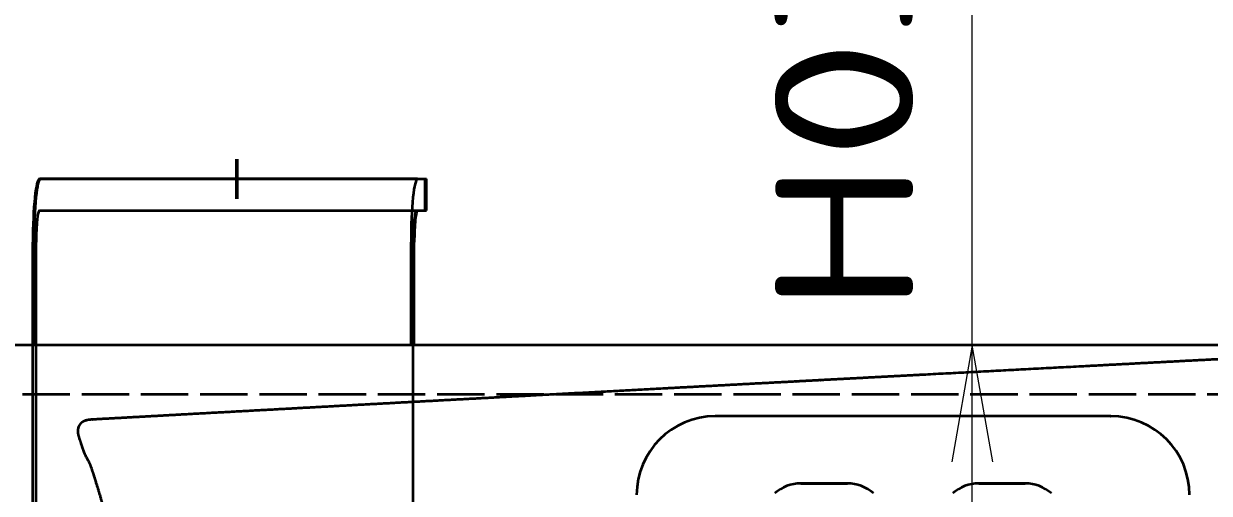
# Model space of a CAD drawing. Header units: millimetres. Extents: x 120 to 10915, y 515 to 8014.
# Drawn here: x 2624.8 to 2925, y 5132.5 to 5251.3 of the extents above; entities that cross this region are included whole.
import ezdxf
from ezdxf.enums import TextEntityAlignment as Align

# ---------------------------------------------------------------- set-up
doc = ezdxf.new("R2010")
doc.units = ezdxf.units.MM
doc.linetypes.add('DASHED', pattern=[15, 12, -3])
doc.layers.get('0').update_dxf_attribs({"lineweight": 13})
for name, color, linetype, lineweight in [('201_Dimensions', 7, 'Continuous', 13), ('203_Chassis_left_side_view', 7, 'Continuous', 13), ('216_BWA_brackets_left_side_view', 7, 'Continuous', 13), ('217_BWA_ brackets_right_side_view', 7, 'Continuous', 13), ('218_Chassis_right_side_view', 7, 'Continuous', 13)]:
    doc.layers.add(name, color=color, linetype=linetype, lineweight=lineweight)
doc.styles.get("Standard").update_dxf_attribs({"font": 'isocp.shx'})

# ---------------------------------------------------------------- blocks, each defined once
blk = doc.blocks.new('3068684')
at = {"layer": '203_Chassis_left_side_view', "color": 3, "lineweight": 35}
blk.add_line((4055, 1270), (920, 1270), dxfattribs=at)
blk = doc.blocks.new('3254123')
at = {"layer": '203_Chassis_left_side_view', "color": 4, "linetype": 'DASHED', "lineweight": 35}
blk.add_line((3251.491565, 1257.5), (1477.491565, 1257.5), dxfattribs=at)
blk = doc.blocks.new('3076356')
at = {"layer": '216_BWA_brackets_left_side_view', "color": 2, "lineweight": 35}
for p, q in [((2678.56712, 1317), (2678.56712, 1307)), ((2673.56712, 1312), (2683.56712, 1312))]:
    blk.add_line(p, q, dxfattribs=at)
at = {"layer": '216_BWA_brackets_left_side_view', "color": 3, "lineweight": 35}
for p, q in [((2628.794706, 1312), (2630.881206, 1312)), ((2630.881206, 1312), (2726.488321, 1312)), ((2726.488321, 1304), (2726.488321, 1312)), ((2628.794706, 1304), (2630.881206, 1304)), ((2630.881206, 1304), (2726.488321, 1304)), ((2627.125505, 1197), (2627.125505, 1296)), ((2627.960105, 1197), (2627.960105, 1296)), ((2723.436258, 1197), (2723.436258, 1296)), ((2699.069948, 1217.1), (2702.053578, 1217.1)), ((2699.069948, 1202.9), (2702.053578, 1202.9)), ((2637.070938, 1187), (2637.905538, 1187)), ((2637.905538, 1187), (2713.490825, 1187))]:
    blk.add_line(p, q, dxfattribs=at)
for centre, major_axis, ratio, start_param, end_param in [((2628.794706, 1296), (0, -16), 0.104325, 3.1415926536, 4.7123889804), ((2628.794706, 1296), (0, -8), 0.104325, 3.1415926536, 4.7123889804), ((2724.270858, 1296), (0, -8), 0.104325, 3.1415926536, 4.7123889804), ((2650.8346, 1210), (0, 7.1), 0.994543, 0.0000290864, 3.14162174), ((2650.8346, 1210), (0, 7.1), 0.994543, 5.2123889804, 6.2832143936), ((2699.069948, 1210), (0, 7.1), 0.994543, 0, 3.1415926536), ((2702.053578, 1210), (0, 7.1), 0.994543, 3.1415926536, 6.2831853072), ((2650.8346, 1210), (0, 7.1), 0.994543, 3.14162174, 5.2123889804), ((2637.070938, 1197), (0, 10), 0.994543, 1.5707963268, 3.1415926536), ((2637.905538, 1197), (0, 10), 0.994543, 1.5707963268, 3.1415926536), ((2713.490825, 1197), (0, 10), 0.994543, 3.1415926536, 4.7123889804)]:
    blk.add_ellipse(centre, major_axis=major_axis, ratio=ratio, start_param=start_param, end_param=end_param, dxfattribs=at)
at = {"layer": '216_BWA_brackets_left_side_view', "color": 1, "lineweight": 5}
blk.add_point((2678.567139, 1312), dxfattribs=at)
blk = doc.blocks.new('3076357')
at = {"layer": '217_BWA_ brackets_right_side_view', "color": 2, "lineweight": 35}
for p, q in [((2678.839957, 1317), (2678.839957, 1307)), ((2673.839957, 1312), (2683.839957, 1312))]:
    blk.add_line(p, q, dxfattribs=at)
at = {"layer": '217_BWA_ brackets_right_side_view', "color": 3, "lineweight": 35}
for p, q in [((2724.543695, 1312), (2629.067543, 1312)), ((2724.543695, 1312), (2726.630196, 1312)), ((2726.630196, 1312), (2726.630196, 1304)), ((2726.630196, 1312), (2726.761158, 1312)), ((2726.761158, 1304), (2726.761158, 1312)), ((2724.543695, 1304), (2726.630196, 1304)), ((2726.630196, 1304), (2726.761158, 1304)), ((2627.398342, 1270), (2627.398342, 1296)), ((2722.874495, 1270), (2722.874495, 1296)), ((2723.709095, 1270), (2723.709095, 1296))]:
    blk.add_line(p, q, dxfattribs=at)
for centre, major_axis in [((2629.067543, 1296), (0, 16)), ((2724.543695, 1296), (0, 16)), ((2724.543695, 1296), (0, 8))]:
    blk.add_ellipse(centre, major_axis=major_axis, ratio=0.104325, start_param=0, end_param=1.5707963268, dxfattribs=at)
at = {"layer": '217_BWA_ brackets_right_side_view', "color": 7, "lineweight": 5}
blk.add_point((2678.839844, 1312), dxfattribs=at)
at = {"layer": '217_BWA_ brackets_right_side_view', "color": 1, "lineweight": 5}
blk.add_point((2678.839844, 1312), dxfattribs=at)
blk = doc.blocks.new('3071501')
at = {"layer": '203_Chassis_left_side_view', "color": 3, "lineweight": 35}
for p, q in [((2821.59, 1235), (2833.36, 1235)), ((2866.64, 1235), (2878.41, 1235))]:
    blk.add_line(p, q, dxfattribs=at)
for centre, start, end in [((2821.59, 1225), 90, 131.4096), ((2833.36, 1225), 48.5904, 90), ((2866.64, 1225), 90, 131.4096), ((2878.41, 1225), 48.5904, 90)]:
    blk.add_arc(centre, 10, start, end, dxfattribs=at)
blk = doc.blocks.new('3071503')
at = {"layer": '218_Chassis_right_side_view', "color": 3, "lineweight": 35}
for p, q in [((2833.36, 1235), (2821.59, 1235)), ((2878.41, 1235), (2866.64, 1235))]:
    blk.add_line(p, q, dxfattribs=at)
for centre, start, end in [((2821.59, 1225), 90, 131.4096), ((2833.36, 1225), 48.5904, 90), ((2866.64, 1225), 90, 131.4096), ((2878.41, 1225), 48.5904, 90)]:
    blk.add_arc(centre, 10, start, end, dxfattribs=at)
blk = doc.blocks.new('3107260')
at = {"layer": '203_Chassis_left_side_view', "color": 3, "lineweight": 35}
for p, q in [((2642.16, 1251.13), (2642.19, 1251.14)), ((2638.92, 1246.21), (2638.93, 1246.2)), ((2638.93, 1246.2), (2638.94, 1246.16))]:
    blk.add_line(p, q, dxfattribs=at)
for centre, radius, start, end in [((2421.47, 1121.1), 250.16, 28.4211, 28.9101), ((2609.26, 1227.58), 34.63, 17.6226, 20.0919)]:
    blk.add_arc(centre, radius, start, end, dxfattribs=at)
for points, knots in [([(2928.18, 1266.43), (2916.61, 1265.83), (2905.05, 1265.22), (2893.46, 1264.62), (2873.33, 1263.56), (2853.22, 1262.5), (2844.69, 1262.05), (2836.02, 1261.59), (2827.35, 1261.14), (2827.19, 1261.13), (2826.65, 1261.1), (2826.12, 1261.07), (2825.77, 1261.05), (2824.83, 1261), (2823.94, 1260.95), (2823.4, 1260.93), (2822.62, 1260.88), (2821.78, 1260.84), (2821.58, 1260.83), (2821.2, 1260.81), (2820.81, 1260.79), (2820.55, 1260.77), (2809.43, 1260.19), (2798.33, 1259.6), (2787.44, 1259.01), (2770.84, 1258.13), (2754.29, 1257.24), (2748.77, 1256.94), (2737.39, 1256.33), (2726.02, 1255.72), (2720.35, 1255.41), (2709.03, 1254.8), (2697.68, 1254.18), (2691.9, 1253.86), (2678.59, 1253.14), (2665.23, 1252.41), (2657.56, 1251.98), (2649.87, 1251.56), (2642.19, 1251.14)], [0, 0, 0, 0, 0, 0, 99.89014, 99.89014, 99.89014, 173.493958, 173.493958, 173.493958, 174.953008, 174.953008, 174.953008, 178.200982, 178.200982, 178.200982, 184.00917, 184.00917, 184.00917, 185.770364, 185.770364, 185.770364, 187.417834, 187.417834, 187.417834, 282.066276, 282.066276, 282.066276, 332.089087, 332.089087, 332.089087, 381.683296, 381.683296, 381.683296, 431.135275, 431.135275, 431.135275, 497.651604, 497.651604, 497.651604, 497.651604, 497.651604, 497.651604]), ([(2642.16, 1251.13), (2642, 1251.13), (2641.83, 1251.12), (2641.68, 1251.1), (2641.4, 1251.08), (2641.13, 1251.04), (2641.02, 1251.02), (2640.87, 1250.99), (2640.72, 1250.96), (2640.69, 1250.95), (2640.62, 1250.93), (2640.55, 1250.91), (2640.51, 1250.9), (2640.44, 1250.88), (2640.38, 1250.85), (2640.34, 1250.84), (2640.24, 1250.8), (2640.14, 1250.76), (2640.07, 1250.73), (2639.95, 1250.67), (2639.82, 1250.6), (2639.76, 1250.56), (2639.64, 1250.49), (2639.53, 1250.4), (2639.47, 1250.36), (2639.37, 1250.27), (2639.27, 1250.18), (2639.23, 1250.13), (2639.14, 1250.03), (2639.05, 1249.93), (2639.01, 1249.88), (2638.8, 1249.57), (2638.64, 1249.22), (2638.55, 1248.91), (2638.5, 1248.55), (2638.5, 1248.18), (2638.5, 1248.14), (2638.51, 1248.07), (2638.51, 1248), (2638.51, 1247.96), (2638.52, 1247.89), (2638.52, 1247.82), (2638.53, 1247.78), (2638.55, 1247.59), (2638.58, 1247.4), (2638.61, 1247.26), (2638.69, 1246.96), (2638.78, 1246.66), (2638.83, 1246.51), (2638.87, 1246.36), (2638.92, 1246.21)], [0, 0, 0, 0, 0, 0, 1.464385, 1.464385, 1.464385, 2.538099, 2.538099, 2.538099, 2.896057, 2.896057, 2.896057, 3.248467, 3.248467, 3.248467, 3.607264, 3.607264, 3.607264, 4.312026, 4.312026, 4.312026, 5.013912, 5.013912, 5.013912, 5.715334, 5.715334, 5.715334, 6.409596, 6.409596, 6.409596, 7.113559, 7.113559, 7.113559, 10.257015, 10.257015, 10.257015, 10.610812, 10.610812, 10.610812, 10.964619, 10.964619, 10.964619, 11.305048, 11.305048, 11.305048, 12.73444, 12.73444, 12.73444, 14.10662, 14.10662, 14.10662, 14.10662, 14.10662, 14.10662]), ([(2638.94, 1246.16), (2639.03, 1245.9), (2639.12, 1245.63), (2639.2, 1245.39), (2639.32, 1245.02), (2639.44, 1244.66), (2639.48, 1244.55), (2639.55, 1244.33), (2639.63, 1244.1), (2639.66, 1244), (2639.77, 1243.69), (2639.87, 1243.4), (2639.93, 1243.23), (2640.05, 1242.92), (2640.15, 1242.65), (2640.2, 1242.54), (2640.28, 1242.36), (2640.35, 1242.22), (2640.39, 1242.15), (2640.42, 1242.09), (2640.45, 1242.03)], [0, 0, 0, 0, 0, 0, 2.430681, 2.430681, 2.430681, 3.598136, 3.598136, 3.598136, 4.76307, 4.76307, 4.76307, 6.984731, 6.984731, 6.984731, 9.080119, 9.080119, 9.080119, 10.962093, 10.962093, 10.962093, 10.962093, 10.962093, 10.962093]), ([(2641.78, 1239.47), (2641.73, 1239.61), (2641.69, 1239.73), (2641.65, 1239.82), (2641.58, 1239.96), (2641.53, 1240.06), (2641.51, 1240.1), (2641.5, 1240.13), (2641.48, 1240.16)], [0, 0, 0, 0, 0, 0, 1.632906, 1.632906, 1.632906, 2.651578, 2.651578, 2.651578, 2.651578, 2.651578, 2.651578]), ([(2646.91, 1221.96), (2646.32, 1224.29), (2645.7, 1226.6), (2645.07, 1228.88), (2644.14, 1232.1), (2643.16, 1235.26), (2642.87, 1236.2), (2642.57, 1237.13), (2642.27, 1238.06)], [0, 0, 0, 0, 0, 0, 22.222873, 22.222873, 22.222873, 31.64156, 31.64156, 31.64156, 31.64156, 31.64156, 31.64156])]:
    blk.add_open_spline(points, degree=5, knots=knots, dxfattribs=at)
blk = doc.blocks.new('3073522')
at = {"layer": '203_Chassis_left_side_view', "color": 3, "lineweight": 35}
for p, q in [((2800.05, 1252), (2799.9, 1252)), ((2899.96, 1252), (2800.05, 1252)), ((2899.96, 1252), (2900.09, 1252))]:
    blk.add_line(p, q, dxfattribs=at)
blk.add_arc((2799.96, 1232.04), 19.96, 90.1837, 179.9388, dxfattribs=at)
blk.add_ellipse((2899.92, 1231.97), major_axis=(16.9, 10.89), ratio=0.99446, start_param=5.71352, end_param=7.275755, dxfattribs=at)
blk = doc.blocks.new('BLOCK39')
at = {"layer": '201_Dimensions', "color": 2, "lineweight": 18}
blk.add_line((920, 1270), (2986, 1270), dxfattribs=at)
blk = doc.blocks.new('BLOCK40')
at = {"layer": '201_Dimensions', "color": 2, "lineweight": 18}
blk.add_line((920, 1270), (3061, 1270), dxfattribs=at)
blk = doc.blocks.new('BLOCK41')
at = {"layer": '201_Dimensions', "color": 2, "lineweight": 18}
blk.add_line((920, 1270), (5727, 1270), dxfattribs=at)
blk = doc.blocks.new('BLOCK42')
at = {"layer": '201_Dimensions', "color": 2, "lineweight": 18}
blk.add_line((920, 1270), (5927, 1270), dxfattribs=at)
blk = doc.blocks.new('BLOCK43')
at = {"layer": '201_Dimensions', "color": 2, "lineweight": 18}
for p, q in [((2864.997559, 1085.516113), (2864.997559, 1655.000122)), ((920, 1270), (2866.997559, 1270))]:
    blk.add_line(p, q, dxfattribs=at)
blk.add_lwpolyline([(2870.207031, 1240.455811), (2864.997559, 1270), (2859.788086, 1240.455811)], dxfattribs=at)
at = {"layer": '201_Dimensions', "color": 2, "lineweight": 18, "width": 0.918751}
blk.add_text('H031.6.CI.L=', height=35, rotation=90, dxfattribs=at).set_placement((2849.997559, 1277.74939), (2849.997559, 1583.999878), align=Align.FIT)
blk = doc.blocks.new('BLOCK44')
at = {"layer": '201_Dimensions', "color": 2, "lineweight": 18}
blk.add_line((920, 1270), (10482.000977, 1270), dxfattribs=at)

msp = doc.modelspace()

# ---------------------------------------------------------------- block references
at = {"color": 7, "lineweight": 35}
for name in ['3076356', '3076357', '3068684', '3107260', '3254123', '3073522', '3071501', '3071503']:
    msp.add_blockref(name, (0, 3900), dxfattribs=at)
at = {"layer": '201_Dimensions', "lineweight": 0}
for name in ['BLOCK39', 'BLOCK40', 'BLOCK43', 'BLOCK44', 'BLOCK42', 'BLOCK41']:
    msp.add_blockref(name, (0, 3900), dxfattribs=at)

doc.saveas('drawing.dxf')
